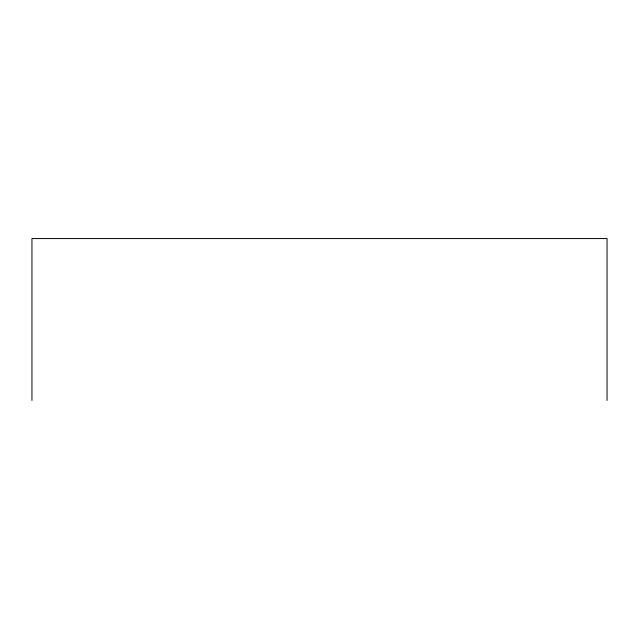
<?xml version="1.0" encoding="UTF-8"?>
<svg xmlns="http://www.w3.org/2000/svg" width="639" height="639" viewBox="0 0 639 639"><rect width="100%" height="100%" fill="white"/><g stroke="black" fill="none" stroke-linecap="round" stroke-linejoin="round"><path stroke-width="0.96" d="M607.05 400.437L607.05 238.563L31.95 238.563L31.95 400.437"/></g></svg>
